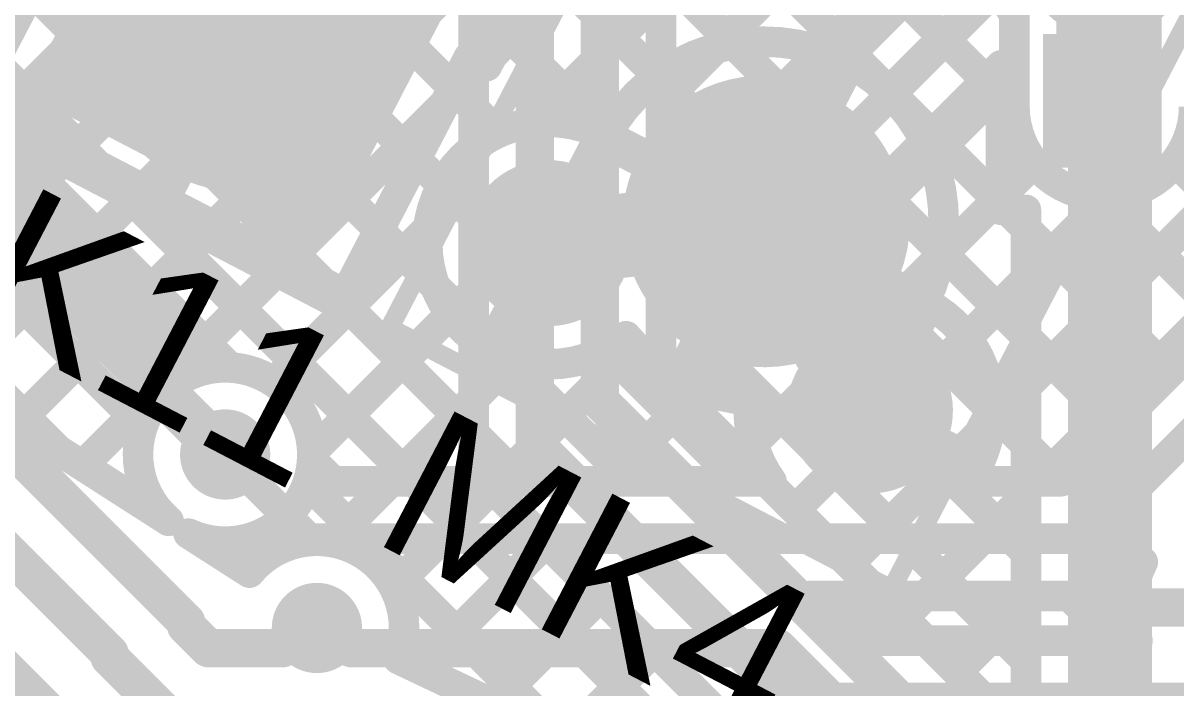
# Model space of a CAD drawing. Header units: millimetres. Extents: x -0.57 to 2.98, y -0.65 to 2.86.
# Drawn here: x 0.3171 to 0.6187, y -0.3551 to -0.1811 of the extents above; entities that cross this region are included whole.
import ezdxf

# ---------------------------------------------------------------- set-up
doc = ezdxf.new("R2010")
doc.units = ezdxf.units.MM
doc.header["$MEASUREMENT"] = 0
for name, color, linetype in [('BottomLayer', 5, 'Continuous'), ('BottomSolder', 6, 'Continuous'), ('Mechanical2', 216, 'Continuous'), ('PadHoleLayer', 156, 'Continuous'), ('TopLayer', 1, 'Continuous'), ('TopOverlay', 2, 'Continuous'), ('TopPaste', 8, 'Continuous'), ('TopSolder', 216, 'Continuous'), ('ViaHoleLayer', 16, 'Continuous')]:
    doc.layers.add(name, color=color, linetype=linetype)
doc.styles.add('Arial', font='', dxfattribs={"height": 0.2})
doc.styles.get('Arial').set_extended_font_data('Arial')

# ---------------------------------------------------------------- blocks, each defined once
blk = doc.blocks.new('SPH8878LR5H_1_74')
at = {"layer": 'BottomSolder'}
h = blk.add_hatch(color=6, dxfattribs=at)
edge = h.paths.add_edge_path()
edge.add_arc((0, -0.04043), 0.004, 0, 360)
at = {"layer": 'PadHoleLayer'}
h = blk.add_hatch(color=156, dxfattribs=at)
edge = h.paths.add_edge_path()
edge.add_arc((0, -0.04043), 0.02018, 0, 360)
at = {"layer": 'TopLayer'}
for points in [[(-0.04567, 0.04992), (-0.0187, 0.04992), (-0.0187, 0.03095), (-0.04567, 0.03095)], [(0.0187, 0.04992), (0.04567, 0.04992), (0.04567, 0.03095), (0.0187, 0.03095)], [(-0.04567, 0.01913), (-0.0187, 0.01913), (-0.0187, -0.00146), (-0.04567, -0.00146)], [(0.0187, 0.01913), (0.04567, 0.01913), (0.04567, -0.00146), (0.0187, -0.00146)]]:
    blk.add_hatch(color=1, dxfattribs=at).paths.add_polyline_path(points)
h = blk.add_hatch(color=1, dxfattribs=at)
edge = h.paths.add_edge_path()
edge.add_arc((0, 0.02464), 0.00787, 0, 360)
h = blk.add_hatch(color=1, dxfattribs=at)
edge = h.paths.add_edge_path()
edge.add_arc((0, -0.04043), 0.03199, 0, 360)
at = {"layer": 'TopPaste'}
for points in [[(-0.04567, 0.04992), (-0.0187, 0.04992), (-0.0187, 0.03095), (-0.04567, 0.03095)], [(0.0187, 0.04992), (0.04567, 0.04992), (0.04567, 0.03095), (0.0187, 0.03095)], [(-0.04567, 0.01913), (-0.0187, 0.01913), (-0.0187, -0.00146), (-0.04567, -0.00146)], [(0.0187, 0.01913), (0.04567, 0.01913), (0.04567, -0.00146), (0.0187, -0.00146)]]:
    blk.add_hatch(color=8, dxfattribs=at).paths.add_polyline_path(points)
h = blk.add_hatch(color=8, dxfattribs=at)
edge = h.paths.add_edge_path()
edge.add_arc((0, 0.02464), 0.00787, 0, 360)
at = {"layer": 'TopSolder'}
for points in [[(-0.04967, 0.05392), (-0.0147, 0.05392), (-0.0147, 0.02695), (-0.04967, 0.02695)], [(0.0147, 0.05392), (0.04967, 0.05392), (0.04967, 0.02695), (0.0147, 0.02695)], [(-0.04967, 0.02313), (-0.0147, 0.02313), (-0.0147, -0.00546), (-0.04967, -0.00546)], [(0.0147, 0.02313), (0.04967, 0.02313), (0.04967, -0.00546), (0.0147, -0.00546)]]:
    blk.add_hatch(color=216, dxfattribs=at).paths.add_polyline_path(points)
h = blk.add_hatch(color=216, dxfattribs=at)
edge = h.paths.add_edge_path()
edge.add_arc((0, 0.02464), 0.01187, 0, 360)
h = blk.add_hatch(color=216, dxfattribs=at)
edge = h.paths.add_edge_path()
edge.add_arc((0, -0.04043), 0.03599, 0, 360)
at = {"layer": 'TopOverlay', "const_width": 0.005}
for points in [[(-0.054, 0.058), (0.054, 0.058)], [(-0.054, -0.084), (-0.054, 0.058)], [(0.054, -0.084), (0.054, 0.058)], [(-0.065, 0.036), (-0.065, 0.046)], [(-0.065, 0.046), (-0.06, 0.041)], [(-0.065, 0.036), (-0.06, 0.041)], [(-0.054, -0.084), (0.054, -0.084)]]:
    blk.add_lwpolyline(points, dxfattribs=at)
at = {"layer": 'TopOverlay', "const_width": 0.0025}
for points in [[(-0.05525, 0.058, 1), (-0.05275, 0.058, 1)], [(-0.05525, 0.058, 1), (-0.05275, 0.058, 1)], [(0.05275, 0.058, 1), (0.05525, 0.058, 1)], [(0.05275, 0.058, 1), (0.05525, 0.058, 1)], [(-0.06625, 0.046, 1), (-0.06375, 0.046, 1)], [(-0.06625, 0.046, 1), (-0.06375, 0.046, 1)], [(-0.06125, 0.041, 1), (-0.05875, 0.041, 1)], [(-0.06125, 0.041, 1), (-0.05875, 0.041, 1)], [(-0.06625, 0.036, 1), (-0.06375, 0.036, 1)], [(-0.06625, 0.036, 1), (-0.06375, 0.036, 1)], [(-0.05525, -0.084, 1), (-0.05275, -0.084, 1)], [(-0.05525, -0.084, 1), (-0.05275, -0.084, 1)], [(0.05275, -0.084, 1), (0.05525, -0.084, 1)], [(0.05275, -0.084, 1), (0.05525, -0.084, 1)]]:
    blk.add_lwpolyline(points, format="xyb", close=True, dxfattribs=at)
blk = doc.blocks.new('SPM0687LR5H_1_231')
at = {"layer": 'BottomSolder'}
h = blk.add_hatch(color=6, dxfattribs=at)
edge = h.paths.add_edge_path()
edge.add_arc((0, -0.03594), 0.004, 0, 360)
at = {"layer": 'PadHoleLayer'}
h = blk.add_hatch(color=156, dxfattribs=at)
edge = h.paths.add_edge_path()
edge.add_arc((0, -0.03594), 0.02018, 0, 360)
at = {"layer": 'TopLayer'}
h = blk.add_hatch(color=1, dxfattribs=at)
edge = h.paths.add_edge_path()
edge.add_arc((-0.0474, 0.06705), 0.01772, 0, 360)
h = blk.add_hatch(color=1, dxfattribs=at)
edge = h.paths.add_edge_path()
edge.add_arc((0, 0.06705), 0.01772, 0, 360)
h = blk.add_hatch(color=1, dxfattribs=at)
edge = h.paths.add_edge_path()
edge.add_arc((0.0474, 0.06705), 0.01772, 0, 360)
h = blk.add_hatch(color=1, dxfattribs=at)
edge = h.paths.add_edge_path()
edge.add_arc((0, -0.03594), 0.03299, 0, 360)
h = blk.add_hatch(color=1, dxfattribs=at)
edge = h.paths.add_edge_path()
edge.add_arc((-0.0474, -0.06705), 0.01772, 0, 360)
h = blk.add_hatch(color=1, dxfattribs=at)
edge = h.paths.add_edge_path()
edge.add_arc((0.0474, -0.06705), 0.01772, 0, 360)
at = {"layer": 'TopPaste'}
h = blk.add_hatch(color=8, dxfattribs=at)
edge = h.paths.add_edge_path()
edge.add_arc((-0.0474, 0.06705), 0.01772, 0, 360)
h = blk.add_hatch(color=8, dxfattribs=at)
edge = h.paths.add_edge_path()
edge.add_arc((0, 0.06705), 0.01772, 0, 360)
h = blk.add_hatch(color=8, dxfattribs=at)
edge = h.paths.add_edge_path()
edge.add_arc((0.0474, 0.06705), 0.01772, 0, 360)
h = blk.add_hatch(color=8, dxfattribs=at)
edge = h.paths.add_edge_path()
edge.add_arc((-0.0474, -0.06705), 0.01772, 0, 360)
h = blk.add_hatch(color=8, dxfattribs=at)
edge = h.paths.add_edge_path()
edge.add_arc((0.0474, -0.06705), 0.01772, 0, 360)
at = {"layer": 'TopSolder'}
h = blk.add_hatch(color=216, dxfattribs=at)
edge = h.paths.add_edge_path()
edge.add_arc((-0.0474, 0.06705), 0.02172, 0, 360)
h = blk.add_hatch(color=216, dxfattribs=at)
edge = h.paths.add_edge_path()
edge.add_arc((0, 0.06705), 0.02172, 0, 360)
h = blk.add_hatch(color=216, dxfattribs=at)
edge = h.paths.add_edge_path()
edge.add_arc((0.0474, 0.06705), 0.02172, 0, 360)
h = blk.add_hatch(color=216, dxfattribs=at)
edge = h.paths.add_edge_path()
edge.add_arc((0, -0.03594), 0.03699, 0, 360)
h = blk.add_hatch(color=216, dxfattribs=at)
edge = h.paths.add_edge_path()
edge.add_arc((-0.0474, -0.06705), 0.02172, 0, 360)
h = blk.add_hatch(color=216, dxfattribs=at)
edge = h.paths.add_edge_path()
edge.add_arc((0.0474, -0.06705), 0.02172, 0, 360)
at = {"layer": 'TopOverlay', "const_width": 0.005}
for points in [[(-0.07402, -0.10591), (-0.07402, 0.09591)], [(-0.07402, 0.09591), (0.07402, 0.09591)], [(0.07402, -0.10591), (0.07402, 0.09591)], [(-0.085, 0.065), (-0.085, 0.075)], [(-0.085, 0.075), (-0.08, 0.07)], [(-0.085, 0.065), (-0.08, 0.07)], [(-0.07402, -0.10591), (0.07402, -0.10591)]]:
    blk.add_lwpolyline(points, dxfattribs=at)
at = {"layer": 'TopOverlay', "const_width": 0.0025}
for points in [[(-0.07527, 0.09591, 1), (-0.07277, 0.09591, 1)], [(-0.07527, 0.09591, 1), (-0.07277, 0.09591, 1)], [(0.07277, 0.09591, 1), (0.07527, 0.09591, 1)], [(0.07277, 0.09591, 1), (0.07527, 0.09591, 1)], [(-0.08625, 0.075, 1), (-0.08375, 0.075, 1)], [(-0.08625, 0.075, 1), (-0.08375, 0.075, 1)], [(-0.08125, 0.07, 1), (-0.07875, 0.07, 1)], [(-0.08125, 0.07, 1), (-0.07875, 0.07, 1)], [(-0.08625, 0.065, 1), (-0.08375, 0.065, 1)], [(-0.08625, 0.065, 1), (-0.08375, 0.065, 1)], [(-0.07527, -0.10591, 1), (-0.07277, -0.10591, 1)], [(-0.07527, -0.10591, 1), (-0.07277, -0.10591, 1)], [(0.07277, -0.10591, 1), (0.07527, -0.10591, 1)], [(0.07277, -0.10591, 1), (0.07527, -0.10591, 1)]]:
    blk.add_lwpolyline(points, format="xyb", close=True, dxfattribs=at)

msp = doc.modelspace()

# ---------------------------------------------------------------- hatches: boundary and pattern name
at = {"layer": 'BottomLayer'}
for points in [[(0.588, -0.217), (0.615, -0.217), (0.615, -0.049), (0.588, -0.049)], [(0.584, -0.219), (0.615, -0.219), (0.615, -0.184), (0.584, -0.184)]]:
    msp.add_hatch(color=5, dxfattribs=at).paths.add_polyline_path(points)
h = msp.add_hatch(color=5, dxfattribs=at)
edge = h.paths.add_edge_path()
edge.add_arc((0.6, -0.203), 0.01181, 0, 360)
h = msp.add_hatch(color=5, dxfattribs=at)
edge = h.paths.add_edge_path()
edge.add_arc((0.37, -0.294), 0.01181, 0, 360)
h = msp.add_hatch(color=5, dxfattribs=at)
edge = h.paths.add_edge_path()
edge.add_arc((0.394, -0.33938), 0.01181, 0, 360)
at = {"layer": 'BottomSolder'}
h = msp.add_hatch(color=6, dxfattribs=at)
edge = h.paths.add_edge_path()
edge.add_arc((0.6, -0.203), 0.00791, 0, 360)
h = msp.add_hatch(color=6, dxfattribs=at)
edge = h.paths.add_edge_path()
edge.add_arc((0.37, -0.294), 0.00791, 0, 360)
h = msp.add_hatch(color=6, dxfattribs=at)
edge = h.paths.add_edge_path()
edge.add_arc((0.394, -0.33938), 0.00791, 0, 360)
at = {"layer": 'TopLayer'}
msp.add_hatch(color=1, dxfattribs=at).paths.add_polyline_path([(0.31764, -0.19951), (0.39539, -0.23998), (0.42843, -0.17652), (0.35067, -0.13605)])
h = msp.add_hatch(color=1, dxfattribs=at)
edge = h.paths.add_edge_path()
edge.add_arc((0.6, -0.203), 0.01181, 0, 360)
h = msp.add_hatch(color=1, dxfattribs=at)
edge = h.paths.add_edge_path()
edge.add_arc((0.37, -0.294), 0.01181, 0, 360)
h = msp.add_hatch(color=1, dxfattribs=at)
edge = h.paths.add_edge_path()
edge.add_arc((0.394, -0.33938), 0.01181, 0, 360)
at = {"layer": 'TopSolder'}
h = msp.add_hatch(color=216, dxfattribs=at)
edge = h.paths.add_edge_path()
edge.add_arc((0.6, -0.203), 0.00791, 0, 360)
h = msp.add_hatch(color=216, dxfattribs=at)
edge = h.paths.add_edge_path()
edge.add_arc((0.37, -0.294), 0.00791, 0, 360)
h = msp.add_hatch(color=216, dxfattribs=at)
edge = h.paths.add_edge_path()
edge.add_arc((0.394, -0.33938), 0.00791, 0, 360)
at = {"layer": 'ViaHoleLayer'}
h = msp.add_hatch(color=16, dxfattribs=at)
edge = h.paths.add_edge_path()
edge.add_arc((0.6, -0.203), 0.00591, 0, 360)
h = msp.add_hatch(color=16, dxfattribs=at)
edge = h.paths.add_edge_path()
edge.add_arc((0.37, -0.294), 0.00591, 0, 360)
h = msp.add_hatch(color=16, dxfattribs=at)
edge = h.paths.add_edge_path()
edge.add_arc((0.394, -0.33938), 0.00591, 0, 360)

# ---------------------------------------------------------------- linework, layer by layer
at = {"layer": 'BottomLayer'}
for points, const_width in [([(0.21, -0.06336), (0.34052, -0.19388)], 0.008), ([(0.21, -0.09164), (0.51146, -0.39311)], 0.008), ([(0.21, -0.10996), (0.37127, -0.27122)], 0.008), ([(0.193, -0.117), (0.37, -0.294)], 0.012), ([(0.451, -0.29128), (0.451, -0.11925)], 0.01), ([(0.435, -0.29128), (0.435, -0.11925)], 0.008), ([(0.468, -0.28), (0.468, -0.13054)], 0.01), ([(0.484, -0.21205), (0.484, -0.13716)], 0.008), ([(0.484, -0.13937), (0.53371, -0.18908)], 0.008), ([(0.484, -0.20215), (0.5465, -0.13965)], 0.008), ([(0.17, -0.148), (0.35978, -0.33778)], 0.01), ([(0.15, -0.15628), (0.33978, -0.34606)], 0.01), ([(0.374, -0.187), (0.38793, -0.16023)], 0.01), ([(0.40749, -0.1938), (0.435, -0.1663)], 0.008), ([(0.133, -0.17054), (0.34846, -0.386)], 0.01), ([(0.484, -0.16765), (0.51546, -0.19911)], 0.008), ([(0.51533, -0.1991), (0.5465, -0.16793)], 0.008), ([(0.34723, -0.17307), (0.374, -0.187)], 0.01), ([(0.30824, -0.2082), (0.34236, -0.17409)], 0.008), ([(0.40569, -0.17419), (0.435, -0.20351)], 0.008), ([(0.511, -0.233), (0.5695, -0.1745)], 0.008), ([(0.52211, -0.20068), (0.5465, -0.17629)], 0.008), ([(0.36007, -0.21377), (0.374, -0.187)], 0.01), ([(0.374, -0.187), (0.40077, -0.20093)], 0.01), ([(0.54332, -0.22189), (0.573, -0.19221)], 0.008), ([(0.573, -0.23), (0.573, -0.19221)], 0.008), ([(0.36481, -0.26477), (0.435, -0.19458)], 0.008), ([(0.484, -0.19594), (0.49239, -0.20433)], 0.008), ([(0.56906, -0.19615), (0.573, -0.20009)], 0.008), ([(0.6, -0.203), (0.6015, -0.2045)], 0.022), ([(0.54455, -0.22646), (0.573, -0.198)], 0.008), ([(0.6015, -0.3725), (0.6015, -0.2045)], 0.022), ([(0.32238, -0.22234), (0.34311, -0.20162)], 0.008), ([(0.40487, -0.20166), (0.435, -0.23179)], 0.008), ([(0.511, -0.233), (0.52493, -0.20623)], 0.01), ([(0.55492, -0.21029), (0.573, -0.22837)], 0.008), ([(0.33653, -0.23648), (0.3566, -0.21641)], 0.008), ([(0.39136, -0.21644), (0.435, -0.26008)], 0.008), ([(0.35067, -0.25063), (0.3808, -0.22049)], 0.008), ([(0.36712, -0.22048), (0.435, -0.28836)], 0.008), ([(0.38277, -0.2751), (0.435, -0.22286)], 0.008), ([(0.50496, -0.29433), (0.573, -0.22629)], 0.008), ([(0.54488, -0.22854), (0.5795, -0.26315)], 0.008), ([(0.573, -0.23), (0.5795, -0.23)], 0.008), ([(0.57463, -0.23), (0.5795, -0.23487)], 0.008), ([(0.5795, -0.36887), (0.5795, -0.23)], 0.008), ([(0.49707, -0.25977), (0.511, -0.233)], 0.01), ([(0.511, -0.233), (0.53777, -0.24693)], 0.01), ([(0.5191, -0.30847), (0.5795, -0.24807)], 0.008), ([(0.3928, -0.29335), (0.435, -0.25115)], 0.008), ([(0.484, -0.27337), (0.484, -0.25395)], 0.008), ([(0.53967, -0.25161), (0.5795, -0.29144)], 0.008), ([(0.49433, -0.26283), (0.5795, -0.34801)], 0.008), ([(0.52427, -0.26449), (0.5795, -0.31972)], 0.008), ([(0.49081, -0.28019), (0.50446, -0.26654)], 0.008), ([(0.484, -0.27337), (0.5795, -0.36887)], 0.008), ([(0.53324, -0.32261), (0.5795, -0.27635)], 0.008), ([(0.39758, -0.31685), (0.435, -0.27943)], 0.008), ([(0.468, -0.28), (0.65505, -0.46705)], 0.01), ([(0.451, -0.29128), (0.64903, -0.48931)], 0.01), ([(0.39155, -0.30148), (0.45767, -0.36759)], 0.008), ([(0.4397, -0.30261), (0.54438, -0.40729)], 0.008), ([(0.41411, -0.32861), (0.4399, -0.30281)], 0.008), ([(0.54738, -0.33676), (0.5795, -0.30464)], 0.008), ([(0.36042, -0.3147), (0.37636, -0.32491)], 0.008), ([(0.37737, -0.31559), (0.38186, -0.32007)], 0.008), ([(0.42086, -0.35014), (0.45404, -0.31696)], 0.008), ([(0.44005, -0.35924), (0.46819, -0.3311)], 0.008), ([(0.56153, -0.3509), (0.5795, -0.33292)], 0.008), ([(0.35978, -0.33883), (0.35978, -0.33778)], 0.01), ([(0.35978, -0.33883), (0.36564, -0.34469)], 0.01), ([(0.385, -0.34469), (0.39031, -0.33938)], 0.01), ([(0.39031, -0.33938), (0.394, -0.33938)], 0.01), ([(0.36564, -0.34469), (0.385, -0.34469)], 0.01), ([(0.33978, -0.34712), (0.33978, -0.34606)], 0.01), ([(0.33978, -0.34712), (0.35735, -0.36469)], 0.01), ([(0.41531, -0.34751), (0.526, -0.4)], 0.008), ([(0.45923, -0.36834), (0.48233, -0.34524)], 0.008)]:
    msp.add_lwpolyline(points, dxfattribs=dict(at, const_width=const_width))
at = {"layer": 'BottomLayer', "const_width": 0.008}
for points in [[(0.35822, -0.21732, -1), (0.38978, -0.15668)], [(0.35822, -0.21732, -1), (0.38978, -0.15668)], [(0.38978, -0.15668, -0.279675), (0.40818, -0.187)], [(0.38978, -0.15668, -0.279675), (0.40818, -0.187)], [(0.40818, -0.187, -0.562896), (0.35822, -0.21732)], [(0.40818, -0.187, -0.562896), (0.35822, -0.21732)], [(0.484, -0.21205, -0.320838), (0.52211, -0.20068)], [(0.484, -0.21205, -0.320838), (0.52211, -0.20068)], [(0.54332, -0.22189, -0.082949), (0.54518, -0.233)], [(0.54332, -0.22189, -0.082949), (0.54518, -0.233)], [(0.54518, -0.233, -0.562896), (0.49522, -0.26332)], [(0.54518, -0.233, -0.562896), (0.49522, -0.26332)], [(0.49522, -0.26332, -0.108131), (0.484, -0.25395)], [(0.49522, -0.26332, -0.108131), (0.484, -0.25395)], [(0.37127, -0.27122, -0.398045), (0.39281, -0.294)], [(0.43969, -0.3026, -0.198912), (0.435, -0.29128)], [(0.4397, -0.30261, -0.199231), (0.435, -0.29128)], [(0.39281, -0.294, -0.547665), (0.36042, -0.3147)], [(0.37636, -0.32491, -0.704443), (0.41681, -0.33938)], [(0.41681, -0.33938, -0.091377), (0.41531, -0.34751)]]:
    msp.add_lwpolyline(points, format="xyb", dxfattribs=at)
at = {"layer": 'BottomLayer'}
for points, const_width in [([(0.3715, -0.187, 1), (0.3765, -0.187, 1)], 0.005), ([(0.3715, -0.187, 1), (0.3765, -0.187, 1)], 0.005), ([(0.3715, -0.187, 1), (0.3765, -0.187, 1)], 0.005), ([(0.3715, -0.187, 1), (0.3765, -0.187, 1)], 0.005), ([(0.40618, -0.187, 1), (0.41018, -0.187, 1)], 0.004), ([(0.40618, -0.187, 1), (0.41018, -0.187, 1)], 0.004), ([(0.40618, -0.187, 1), (0.41018, -0.187, 1)], 0.004), ([(0.40618, -0.187, 1), (0.41018, -0.187, 1)], 0.004), ([(0.53171, -0.18908, 1), (0.53571, -0.18908, 1)], 0.004), ([(0.33852, -0.19388, 1), (0.34252, -0.19388, 1)], 0.004), ([(0.40549, -0.1938, 1), (0.40949, -0.1938, 1)], 0.004), ([(0.571, -0.19221, 1), (0.575, -0.19221, 1)], 0.004), ([(0.571, -0.19221, 1), (0.575, -0.19221, 1)], 0.004), ([(0.433, -0.19458, 1), (0.437, -0.19458, 1)], 0.004), ([(0.482, -0.19594, 1), (0.486, -0.19594, 1)], 0.004), ([(0.56706, -0.19615, 1), (0.57106, -0.19615, 1)], 0.004), ([(0.5945, -0.203, 1), (0.6055, -0.203, 1)], 0.011), ([(0.39827, -0.20093, 1), (0.40327, -0.20093, 1)], 0.005), ([(0.51333, -0.1991, 1), (0.51733, -0.1991, 1)], 0.004), ([(0.51346, -0.19911, 1), (0.51746, -0.19911, 1)], 0.004), ([(0.571, -0.198, 1), (0.575, -0.198, 1)], 0.004), ([(0.596, -0.2045, 1), (0.607, -0.2045, 1)], 0.011), ([(0.596, -0.2045, 1), (0.607, -0.2045, 1)], 0.011), ([(0.34111, -0.20162, 1), (0.34511, -0.20162, 1)], 0.004), ([(0.40287, -0.20166, 1), (0.40687, -0.20166, 1)], 0.004), ([(0.482, -0.20215, 1), (0.486, -0.20215, 1)], 0.004), ([(0.52011, -0.20068, 1), (0.52411, -0.20068, 1)], 0.004), ([(0.52011, -0.20068, 1), (0.52411, -0.20068, 1)], 0.004), ([(0.52011, -0.20068, 1), (0.52411, -0.20068, 1)], 0.004), ([(0.571, -0.20009, 1), (0.575, -0.20009, 1)], 0.004), ([(0.433, -0.20351, 1), (0.437, -0.20351, 1)], 0.004), ([(0.49039, -0.20433, 1), (0.49439, -0.20433, 1)], 0.004), ([(0.52243, -0.20623, 1), (0.52743, -0.20623, 1)], 0.005), ([(0.482, -0.21205, 1), (0.486, -0.21205, 1)], 0.004), ([(0.482, -0.21205, 1), (0.486, -0.21205, 1)], 0.004), ([(0.482, -0.21205, 1), (0.486, -0.21205, 1)], 0.004), ([(0.55292, -0.21029, 1), (0.55692, -0.21029, 1)], 0.004), ([(0.35757, -0.21377, 1), (0.36257, -0.21377, 1)], 0.005), ([(0.3546, -0.21641, 1), (0.3586, -0.21641, 1)], 0.004), ([(0.35622, -0.21732, 1), (0.36022, -0.21732, 1)], 0.004), ([(0.35622, -0.21732, 1), (0.36022, -0.21732, 1)], 0.004), ([(0.35622, -0.21732, 1), (0.36022, -0.21732, 1)], 0.004), ([(0.35622, -0.21732, 1), (0.36022, -0.21732, 1)], 0.004), ([(0.38936, -0.21644, 1), (0.39336, -0.21644, 1)], 0.004), ([(0.36512, -0.22048, 1), (0.36912, -0.22048, 1)], 0.004), ([(0.3788, -0.22049, 1), (0.3828, -0.22049, 1)], 0.004), ([(0.32038, -0.22234, 1), (0.32438, -0.22234, 1)], 0.004), ([(0.433, -0.22286, 1), (0.437, -0.22286, 1)], 0.004), ([(0.54132, -0.22189, 1), (0.54532, -0.22189, 1)], 0.004), ([(0.54132, -0.22189, 1), (0.54532, -0.22189, 1)], 0.004), ([(0.54132, -0.22189, 1), (0.54532, -0.22189, 1)], 0.004), ([(0.54255, -0.22646, 1), (0.54655, -0.22646, 1)], 0.004), ([(0.571, -0.22629, 1), (0.575, -0.22629, 1)], 0.004), ([(0.54288, -0.22854, 1), (0.54688, -0.22854, 1)], 0.004), ([(0.571, -0.22837, 1), (0.575, -0.22837, 1)], 0.004), ([(0.571, -0.23, 1), (0.575, -0.23, 1)], 0.004), ([(0.571, -0.23, 1), (0.575, -0.23, 1)], 0.004), ([(0.57263, -0.23, 1), (0.57663, -0.23, 1)], 0.004), ([(0.5775, -0.23, 1), (0.5815, -0.23, 1)], 0.004), ([(0.5775, -0.23, 1), (0.5815, -0.23, 1)], 0.004), ([(0.433, -0.23179, 1), (0.437, -0.23179, 1)], 0.004), ([(0.5085, -0.233, 1), (0.5135, -0.233, 1)], 0.005), ([(0.5085, -0.233, 1), (0.5135, -0.233, 1)], 0.005), ([(0.5085, -0.233, 1), (0.5135, -0.233, 1)], 0.005), ([(0.509, -0.233, 1), (0.513, -0.233, 1)], 0.004), ([(0.54318, -0.233, 1), (0.54718, -0.233, 1)], 0.004), ([(0.54318, -0.233, 1), (0.54718, -0.233, 1)], 0.004), ([(0.54318, -0.233, 1), (0.54718, -0.233, 1)], 0.004), ([(0.54318, -0.233, 1), (0.54718, -0.233, 1)], 0.004), ([(0.5775, -0.23487, 1), (0.5815, -0.23487, 1)], 0.004), ([(0.33453, -0.23648, 1), (0.33853, -0.23648, 1)], 0.004), ([(0.53527, -0.24693, 1), (0.54027, -0.24693, 1)], 0.005), ([(0.5775, -0.24807, 1), (0.5815, -0.24807, 1)], 0.004), ([(0.34867, -0.25063, 1), (0.35267, -0.25063, 1)], 0.004), ([(0.433, -0.25115, 1), (0.437, -0.25115, 1)], 0.004), ([(0.482, -0.25395, 1), (0.486, -0.25395, 1)], 0.004), ([(0.482, -0.25395, 1), (0.486, -0.25395, 1)], 0.004), ([(0.482, -0.25395, 1), (0.486, -0.25395, 1)], 0.004), ([(0.53767, -0.25161, 1), (0.54167, -0.25161, 1)], 0.004), ([(0.433, -0.26008, 1), (0.437, -0.26008, 1)], 0.004), ([(0.49457, -0.25977, 1), (0.49957, -0.25977, 1)], 0.005), ([(0.49233, -0.26283, 1), (0.49633, -0.26283, 1)], 0.004), ([(0.49322, -0.26332, 1), (0.49722, -0.26332, 1)], 0.004), ([(0.49322, -0.26332, 1), (0.49722, -0.26332, 1)], 0.004), ([(0.49322, -0.26332, 1), (0.49722, -0.26332, 1)], 0.004), ([(0.49322, -0.26332, 1), (0.49722, -0.26332, 1)], 0.004), ([(0.5775, -0.26315, 1), (0.5815, -0.26315, 1)], 0.004), ([(0.36281, -0.26477, 1), (0.36681, -0.26477, 1)], 0.004), ([(0.52227, -0.26449, 1), (0.52627, -0.26449, 1)], 0.004), ([(0.50246, -0.26654, 1), (0.50646, -0.26654, 1)], 0.004), ([(0.36927, -0.27122, 1), (0.37327, -0.27122, 1)], 0.004), ([(0.36927, -0.27122, 1), (0.37327, -0.27122, 1)], 0.004), ([(0.38077, -0.2751, 1), (0.38477, -0.2751, 1)], 0.004), ([(0.482, -0.27337, 1), (0.486, -0.27337, 1)], 0.004), ([(0.482, -0.27337, 1), (0.486, -0.27337, 1)], 0.004), ([(0.5775, -0.27635, 1), (0.5815, -0.27635, 1)], 0.004), ([(0.433, -0.27943, 1), (0.437, -0.27943, 1)], 0.004), ([(0.4655, -0.28, 1), (0.4705, -0.28, 1)], 0.005), ([(0.4655, -0.28, 1), (0.4705, -0.28, 1)], 0.005), ([(0.48881, -0.28019, 1), (0.49281, -0.28019, 1)], 0.004), ([(0.433, -0.28836, 1), (0.437, -0.28836, 1)], 0.004), ([(0.4485, -0.29128, 1), (0.4535, -0.29128, 1)], 0.005), ([(0.4485, -0.29128, 1), (0.4535, -0.29128, 1)], 0.005), ([(0.367, -0.294, 1), (0.373, -0.294, 1)], 0.006), ([(0.3908, -0.29335, 1), (0.3948, -0.29335, 1)], 0.004), ([(0.433, -0.29128, 1), (0.437, -0.29128, 1)], 0.004), ([(0.433, -0.29128, 1), (0.437, -0.29128, 1)], 0.004), ([(0.433, -0.29128, 1), (0.437, -0.29128, 1)], 0.004), ([(0.5775, -0.29144, 1), (0.5815, -0.29144, 1)], 0.004), ([(0.39081, -0.294, 1), (0.39481, -0.294, 1)], 0.004), ([(0.39081, -0.294, 1), (0.39481, -0.294, 1)], 0.004), ([(0.50296, -0.29433, 1), (0.50696, -0.29433, 1)], 0.004), ([(0.38955, -0.30148, 1), (0.39355, -0.30148, 1)], 0.004), ([(0.43769, -0.3026, 1), (0.44169, -0.3026, 1)], 0.004), ([(0.4377, -0.30261, 1), (0.4417, -0.30261, 1)], 0.004), ([(0.4377, -0.30261, 1), (0.4417, -0.30261, 1)], 0.004), ([(0.4379, -0.30281, 1), (0.4419, -0.30281, 1)], 0.004), ([(0.5775, -0.30464, 1), (0.5815, -0.30464, 1)], 0.004), ([(0.5171, -0.30847, 1), (0.5211, -0.30847, 1)], 0.004), ([(0.35842, -0.3147, 1), (0.36242, -0.3147, 1)], 0.004), ([(0.35842, -0.3147, 1), (0.36242, -0.3147, 1)], 0.004), ([(0.37537, -0.31559, 1), (0.37937, -0.31559, 1)], 0.004), ([(0.39558, -0.31685, 1), (0.39958, -0.31685, 1)], 0.004), ([(0.45204, -0.31696, 1), (0.45604, -0.31696, 1)], 0.004), ([(0.37986, -0.32007, 1), (0.38386, -0.32007, 1)], 0.004), ([(0.5775, -0.31972, 1), (0.5815, -0.31972, 1)], 0.004), ([(0.53124, -0.32261, 1), (0.53524, -0.32261, 1)], 0.004), ([(0.37436, -0.32491, 1), (0.37836, -0.32491, 1)], 0.004), ([(0.37436, -0.32491, 1), (0.37836, -0.32491, 1)], 0.004), ([(0.41211, -0.32861, 1), (0.41611, -0.32861, 1)], 0.004), ([(0.46619, -0.3311, 1), (0.47019, -0.3311, 1)], 0.004), ([(0.5775, -0.33292, 1), (0.5815, -0.33292, 1)], 0.004), ([(0.35728, -0.33778, 1), (0.36228, -0.33778, 1)], 0.005), ([(0.35728, -0.33778, 1), (0.36228, -0.33778, 1)], 0.005), ([(0.35728, -0.33883, 1), (0.36228, -0.33883, 1)], 0.005), ([(0.35728, -0.33883, 1), (0.36228, -0.33883, 1)], 0.005), ([(0.38781, -0.33938, 1), (0.39281, -0.33938, 1)], 0.005), ([(0.38781, -0.33938, 1), (0.39281, -0.33938, 1)], 0.005), ([(0.3915, -0.33938, 1), (0.3965, -0.33938, 1)], 0.005), ([(0.54538, -0.33676, 1), (0.54938, -0.33676, 1)], 0.004), ([(0.41481, -0.33938, 1), (0.41881, -0.33938, 1)], 0.004), ([(0.41481, -0.33938, 1), (0.41881, -0.33938, 1)], 0.004), ([(0.36314, -0.34469, 1), (0.36814, -0.34469, 1)], 0.005), ([(0.36314, -0.34469, 1), (0.36814, -0.34469, 1)], 0.005), ([(0.3825, -0.34469, 1), (0.3875, -0.34469, 1)], 0.005), ([(0.3825, -0.34469, 1), (0.3875, -0.34469, 1)], 0.005), ([(0.33728, -0.34606, 1), (0.34228, -0.34606, 1)], 0.005), ([(0.33728, -0.34606, 1), (0.34228, -0.34606, 1)], 0.005), ([(0.33728, -0.34712, 1), (0.34228, -0.34712, 1)], 0.005), ([(0.33728, -0.34712, 1), (0.34228, -0.34712, 1)], 0.005), ([(0.41331, -0.34751, 1), (0.41731, -0.34751, 1)], 0.004), ([(0.41331, -0.34751, 1), (0.41731, -0.34751, 1)], 0.004), ([(0.48033, -0.34524, 1), (0.48433, -0.34524, 1)], 0.004), ([(0.41886, -0.35014, 1), (0.42286, -0.35014, 1)], 0.004), ([(0.5775, -0.34801, 1), (0.5815, -0.34801, 1)], 0.004), ([(0.55953, -0.3509, 1), (0.56353, -0.3509, 1)], 0.004)]:
    msp.add_lwpolyline(points, format="xyb", close=True, dxfattribs=dict(at, const_width=const_width))
at = {"layer": 'Mechanical2', "const_width": 0.01}
msp.add_lwpolyline([(1.75783, 2.80917, -6.230382), (0.64896, 2.81029)], format="xyb", dxfattribs=at)
at = {"layer": 'TopLayer'}
for points, const_width in [([(0.10414, -0.04235), (0.34841, -0.28663)], 0.008), ([(0.09446, -0.06096), (0.32642, -0.29292)], 0.008), ([(0.595, -0.316), (0.83, -0.081)], 0.008), ([(0.47115, -0.12652), (0.61721, -0.27258)], 0.008), ([(0.43985, -0.18973), (0.49314, -0.13644)], 0.008), ([(0.3028, -0.20418), (0.33655, -0.13935)], 0.008), ([(0.4603, -0.14395), (0.50303, -0.18669)], 0.008), ([(0.374, -0.187), (0.39339, -0.14976)], 0.01), ([(0.45063, -0.20723), (0.51011, -0.14775)], 0.008), ([(0.52103, -0.14812), (0.57651, -0.20359)], 0.008), ([(0.4121, -0.18272), (0.4253, -0.15816)], 0.022), ([(0.43846, -0.1924), (0.4609, -0.1493)], 0.008), ([(0.49843, -0.18772), (0.53248, -0.15367)], 0.008), ([(0.6, -0.203), (0.6, -0.16413)], 0.025), ([(0.45284, -0.16478), (0.48319, -0.19512)], 0.008), ([(0.52598, -0.18846), (0.54665, -0.16778)], 0.008), ([(0.54358, -0.19914), (0.57264, -0.17008)], 0.008), ([(0.5765, -0.203), (0.5765, -0.17914)], 0.008), ([(0.44316, -0.18338), (0.46993, -0.21016)], 0.008), ([(0.35461, -0.22424), (0.374, -0.187)], 0.01), ([(0.40007, -0.25482), (0.43382, -0.18998)], 0.008), ([(0.43382, -0.18998), (0.43846, -0.1924)], 0.008), ([(0.42755, -0.20203), (0.43762, -0.19196)], 0.008), ([(0.511, -0.233), (0.53085, -0.19487)], 0.01), ([(0.55486, -0.21614), (0.5765, -0.1945)], 0.008), ([(0.58314, -0.301), (0.68776, -0.19637)], 0.008), ([(0.2881, -0.19803), (0.36252, -0.27245)], 0.008), ([(0.42959, -0.1981), (0.44137, -0.20987)], 0.008), ([(0.57025, -0.28561), (0.65875, -0.19711)], 0.008), ([(0.58879, -0.301), (0.69183, -0.19795)], 0.008), ([(0.3028, -0.20418), (0.40007, -0.25482)], 0.008), ([(0.45459, -0.2387), (0.46739, -0.21412)], 0.01), ([(0.47287, -0.21315), (0.511, -0.233)], 0.01), ([(0.28094, -0.26378), (0.32762, -0.2171)], 0.008), ([(0.41991, -0.2167), (0.42674, -0.22353)], 0.008), ([(0.55708, -0.2422), (0.58163, -0.21766)], 0.008), ([(0.61858, -0.21738), (0.64549, -0.24429)], 0.008), ([(0.29818, -0.27483), (0.34622, -0.22679)], 0.008), ([(0.34397, -0.22561), (0.41936, -0.301)], 0.008), ([(0.43001, -0.2259), (0.45459, -0.2387)], 0.01), ([(0.45459, -0.2387), (0.511, -0.233)], 0.022), ([(0.511, -0.233), (0.53868, -0.28248)], 0.022), ([(0.56409, -0.26348), (0.6011, -0.22647)], 0.008), ([(0.59941, -0.22649), (0.63135, -0.25844)], 0.008), ([(0.49115, -0.27113), (0.511, -0.233)], 0.01), ([(0.511, -0.233), (0.54913, -0.25285)], 0.01), ([(0.38277, -0.2751), (0.42312, -0.23474)], 0.008), ([(0.41023, -0.2353), (0.42498, -0.25005)], 0.008), ([(0.31542, -0.28587), (0.36483, -0.23647)], 0.008), ([(0.44179, -0.26329), (0.45459, -0.2387)], 0.01), ([(0.55731, -0.24097), (0.60307, -0.28672)], 0.008), ([(0.33266, -0.29692), (0.38343, -0.24615)], 0.008), ([(0.40055, -0.25391), (0.44764, -0.301)], 0.008), ([(0.26936, -0.25636), (0.3552, -0.31136)], 0.008), ([(0.3928, -0.29335), (0.42888, -0.25727)], 0.008), ([(0.53868, -0.28248), (0.55148, -0.25789)], 0.01), ([(0.44172, -0.301), (0.47714, -0.26558)], 0.008), ([(0.41343, -0.301), (0.44538, -0.26905)], 0.008), ([(0.44324, -0.26832), (0.47592, -0.301)], 0.008), ([(0.46976, -0.26655), (0.50421, -0.301)], 0.008), ([(0.47, -0.301), (0.49414, -0.27686)], 0.008), ([(0.53868, -0.28248), (0.56327, -0.29527)], 0.01), ([(0.5704, -0.28234), (0.58892, -0.30086)], 0.008), ([(0.49829, -0.301), (0.50817, -0.29112)], 0.008), ([(0.37, -0.294), (0.392, -0.316)], 0.008), ([(0.39276, -0.29555), (0.39821, -0.301)], 0.008), ([(0.39821, -0.301), (0.51294, -0.301)], 0.008), ([(0.56443, -0.301), (0.58879, -0.301)], 0.008), ([(0.36042, -0.3147), (0.37636, -0.32491)], 0.008), ([(0.37155, -0.31676), (0.37795, -0.32317)], 0.008), ([(0.392, -0.316), (0.595, -0.316)], 0.008), ([(0.60561, -0.3266), (0.61008, -0.32214)], 0.008), ([(0.52298, -0.331), (0.595, -0.331)], 0.008), ([(0.53421, -0.331), (0.5459, -0.34269)], 0.008), ([(0.54145, -0.34269), (0.55314, -0.331)], 0.008), ([(0.56249, -0.331), (0.57418, -0.34269)], 0.008), ([(0.56973, -0.34269), (0.58142, -0.331)], 0.008), ([(0.59078, -0.331), (0.60247, -0.34269)], 0.008), ([(0.52602, -0.33339), (0.53532, -0.34269)], 0.008), ([(0.59802, -0.34269), (0.60719, -0.33351)], 0.008), ([(0.61119, -0.334), (0.633, -0.334)], 0.01), ([(0.403, -0.34469), (0.51469, -0.34469)], 0.01), ([(0.51469, -0.34469), (0.52869, -0.35869)], 0.01), ([(0.53532, -0.34269), (0.6087, -0.34269)], 0.008), ([(0.52869, -0.35869), (0.70375, -0.35869)], 0.01)]:
    msp.add_lwpolyline(points, dxfattribs=dict(at, const_width=const_width))
at = {"layer": 'TopLayer', "const_width": 0.008}
for points in [[(0.5765, -0.17914, -0.114176), (0.57209, -0.16697)], [(0.4696, -0.21076, -0.410407), (0.5327, -0.19132)], [(0.5327, -0.19132, -0.279675), (0.55799, -0.233)], [(0.6235, -0.203, -1), (0.5765, -0.203)], [(0.43995, -0.26683, -1), (0.46924, -0.21057)], [(0.55799, -0.233, -0.117271), (0.55296, -0.25415)], [(0.55333, -0.25434, -0.279675), (0.5704, -0.28248)], [(0.47489, -0.26307, -0.302338), (0.43995, -0.26683)], [(0.4893, -0.27468, -0.099429), (0.47489, -0.26307)], [(0.3552, -0.31136, -1.562723), (0.39281, -0.294)], [(0.50708, -0.27983, -0.09943), (0.4893, -0.27468)], [(0.51294, -0.301, -0.178689), (0.50708, -0.27983)], [(0.5704, -0.28248, -0.157207), (0.56443, -0.301)], [(0.37155, -0.31676, -0.125959), (0.36042, -0.3147)], [(0.6087, -0.34269, -0.208168), (0.61008, -0.32214)], [(0.6056, -0.32661, -0.198764), (0.595, -0.331)], [(0.60561, -0.32661, -0.198912), (0.595, -0.331)]]:
    msp.add_lwpolyline(points, format="xyb", dxfattribs=at)
at = {"layer": 'TopLayer'}
for points, const_width in [([(0.4066, -0.18272, 1), (0.4176, -0.18272, 1)], 0.011), ([(0.5745, -0.17914, 1), (0.5785, -0.17914, 1)], 0.004), ([(0.5745, -0.17914, 1), (0.5785, -0.17914, 1)], 0.004), ([(0.44116, -0.18338, 1), (0.44516, -0.18338, 1)], 0.004), ([(0.3715, -0.187, 1), (0.3765, -0.187, 1)], 0.005), ([(0.3715, -0.187, 1), (0.3765, -0.187, 1)], 0.005), ([(0.49643, -0.18772, 1), (0.50043, -0.18772, 1)], 0.004), ([(0.50103, -0.18669, 1), (0.50503, -0.18669, 1)], 0.004), ([(0.43182, -0.18998, 1), (0.43582, -0.18998, 1)], 0.004), ([(0.43182, -0.18998, 1), (0.43582, -0.18998, 1)], 0.004), ([(0.43785, -0.18973, 1), (0.44185, -0.18973, 1)], 0.004), ([(0.52398, -0.18846, 1), (0.52798, -0.18846, 1)], 0.004), ([(0.43562, -0.19196, 1), (0.43962, -0.19196, 1)], 0.004), ([(0.43646, -0.1924, 1), (0.44046, -0.1924, 1)], 0.004), ([(0.43646, -0.1924, 1), (0.44046, -0.1924, 1)], 0.004), ([(0.52835, -0.19487, 1), (0.53335, -0.19487, 1)], 0.005), ([(0.5307, -0.19132, 1), (0.5347, -0.19132, 1)], 0.004), ([(0.5307, -0.19132, 1), (0.5347, -0.19132, 1)], 0.004), ([(0.48119, -0.19512, 1), (0.48519, -0.19512, 1)], 0.004), ([(0.5745, -0.1945, 1), (0.5785, -0.1945, 1)], 0.004), ([(0.59375, -0.203, 1), (0.60625, -0.203, 1)], 0.0125), ([(0.42759, -0.1981, 1), (0.43159, -0.1981, 1)], 0.004), ([(0.54158, -0.19914, 1), (0.54558, -0.19914, 1)], 0.004), ([(0.42555, -0.20203, 1), (0.42955, -0.20203, 1)], 0.004), ([(0.5745, -0.203, 1), (0.5785, -0.203, 1)], 0.004), ([(0.5745, -0.203, 1), (0.5785, -0.203, 1)], 0.004), ([(0.57451, -0.20359, 1), (0.57851, -0.20359, 1)], 0.004), ([(0.44863, -0.20723, 1), (0.45263, -0.20723, 1)], 0.004), ([(0.43937, -0.20987, 1), (0.44337, -0.20987, 1)], 0.004), ([(0.46724, -0.21057, 1), (0.47124, -0.21057, 1)], 0.004), ([(0.4676, -0.21076, 1), (0.4716, -0.21076, 1)], 0.004), ([(0.46793, -0.21016, 1), (0.47193, -0.21016, 1)], 0.004), ([(0.46489, -0.21412, 1), (0.46989, -0.21412, 1)], 0.005), ([(0.47037, -0.21315, 1), (0.47537, -0.21315, 1)], 0.005), ([(0.32562, -0.2171, 1), (0.32962, -0.2171, 1)], 0.004), ([(0.41791, -0.2167, 1), (0.42191, -0.2167, 1)], 0.004), ([(0.55286, -0.21614, 1), (0.55686, -0.21614, 1)], 0.004), ([(0.57963, -0.21766, 1), (0.58363, -0.21766, 1)], 0.004), ([(0.61658, -0.21738, 1), (0.62058, -0.21738, 1)], 0.004), ([(0.35211, -0.22424, 1), (0.35711, -0.22424, 1)], 0.005), ([(0.42474, -0.22353, 1), (0.42874, -0.22353, 1)], 0.004), ([(0.34197, -0.22561, 1), (0.34597, -0.22561, 1)], 0.004), ([(0.34422, -0.22679, 1), (0.34822, -0.22679, 1)], 0.004), ([(0.42751, -0.2259, 1), (0.43251, -0.2259, 1)], 0.005), ([(0.5055, -0.233, 1), (0.5165, -0.233, 1)], 0.011), ([(0.5055, -0.233, 1), (0.5165, -0.233, 1)], 0.011), ([(0.59741, -0.22649, 1), (0.60141, -0.22649, 1)], 0.004), ([(0.5991, -0.22647, 1), (0.6031, -0.22647, 1)], 0.004), ([(0.44909, -0.2387, 1), (0.46009, -0.2387, 1)], 0.011), ([(0.5085, -0.233, 1), (0.5135, -0.233, 1)], 0.005), ([(0.5085, -0.233, 1), (0.5135, -0.233, 1)], 0.005), ([(0.5085, -0.233, 1), (0.5135, -0.233, 1)], 0.005), ([(0.5085, -0.233, 1), (0.5135, -0.233, 1)], 0.005), ([(0.55599, -0.233, 1), (0.55999, -0.233, 1)], 0.004), ([(0.55599, -0.233, 1), (0.55999, -0.233, 1)], 0.004), ([(0.40823, -0.2353, 1), (0.41223, -0.2353, 1)], 0.004), ([(0.42112, -0.23474, 1), (0.42512, -0.23474, 1)], 0.004), ([(0.36283, -0.23647, 1), (0.36683, -0.23647, 1)], 0.004), ([(0.45209, -0.2387, 1), (0.45709, -0.2387, 1)], 0.005), ([(0.45209, -0.2387, 1), (0.45709, -0.2387, 1)], 0.005), ([(0.45209, -0.2387, 1), (0.45709, -0.2387, 1)], 0.005), ([(0.55508, -0.2422, 1), (0.55908, -0.2422, 1)], 0.004), ([(0.55531, -0.24097, 1), (0.55931, -0.24097, 1)], 0.004), ([(0.38143, -0.24615, 1), (0.38543, -0.24615, 1)], 0.004), ([(0.42298, -0.25005, 1), (0.42698, -0.25005, 1)], 0.004), ([(0.39855, -0.25391, 1), (0.40255, -0.25391, 1)], 0.004), ([(0.54663, -0.25285, 1), (0.55163, -0.25285, 1)], 0.005), ([(0.55096, -0.25415, 1), (0.55496, -0.25415, 1)], 0.004), ([(0.55133, -0.25434, 1), (0.55533, -0.25434, 1)], 0.004), ([(0.39807, -0.25482, 1), (0.40207, -0.25482, 1)], 0.004), ([(0.39807, -0.25482, 1), (0.40207, -0.25482, 1)], 0.004), ([(0.42688, -0.25727, 1), (0.43088, -0.25727, 1)], 0.004), ([(0.54898, -0.25789, 1), (0.55398, -0.25789, 1)], 0.005), ([(0.43929, -0.26329, 1), (0.44429, -0.26329, 1)], 0.005), ([(0.47289, -0.26307, 1), (0.47689, -0.26307, 1)], 0.004), ([(0.47289, -0.26307, 1), (0.47689, -0.26307, 1)], 0.004), ([(0.47514, -0.26558, 1), (0.47914, -0.26558, 1)], 0.004), ([(0.56209, -0.26348, 1), (0.56609, -0.26348, 1)], 0.004), ([(0.43795, -0.26683, 1), (0.44195, -0.26683, 1)], 0.004), ([(0.43795, -0.26683, 1), (0.44195, -0.26683, 1)], 0.004), ([(0.44124, -0.26832, 1), (0.44524, -0.26832, 1)], 0.004), ([(0.44338, -0.26905, 1), (0.44738, -0.26905, 1)], 0.004), ([(0.46776, -0.26655, 1), (0.47176, -0.26655, 1)], 0.004), ([(0.48865, -0.27113, 1), (0.49365, -0.27113, 1)], 0.005), ([(0.36052, -0.27245, 1), (0.36452, -0.27245, 1)], 0.004), ([(0.38077, -0.2751, 1), (0.38477, -0.2751, 1)], 0.004), ([(0.4873, -0.27468, 1), (0.4913, -0.27468, 1)], 0.004), ([(0.4873, -0.27468, 1), (0.4913, -0.27468, 1)], 0.004), ([(0.61521, -0.27258, 1), (0.61921, -0.27258, 1)], 0.004), ([(0.49214, -0.27686, 1), (0.49614, -0.27686, 1)], 0.004), ([(0.53318, -0.28248, 1), (0.54418, -0.28248, 1)], 0.011), ([(0.50508, -0.27983, 1), (0.50908, -0.27983, 1)], 0.004), ([(0.50508, -0.27983, 1), (0.50908, -0.27983, 1)], 0.004), ([(0.53618, -0.28248, 1), (0.54118, -0.28248, 1)], 0.005), ([(0.53618, -0.28248, 1), (0.54118, -0.28248, 1)], 0.005), ([(0.5684, -0.28234, 1), (0.5724, -0.28234, 1)], 0.004), ([(0.5684, -0.28248, 1), (0.5724, -0.28248, 1)], 0.004), ([(0.5684, -0.28248, 1), (0.5724, -0.28248, 1)], 0.004), ([(0.31342, -0.28587, 1), (0.31742, -0.28587, 1)], 0.004), ([(0.34641, -0.28663, 1), (0.35041, -0.28663, 1)], 0.004), ([(0.56825, -0.28561, 1), (0.57225, -0.28561, 1)], 0.004), ([(0.60107, -0.28672, 1), (0.60507, -0.28672, 1)], 0.004), ([(0.32442, -0.29292, 1), (0.32842, -0.29292, 1)], 0.004), ([(0.3908, -0.29335, 1), (0.3948, -0.29335, 1)], 0.004), ([(0.50617, -0.29112, 1), (0.51017, -0.29112, 1)], 0.004), ([(0.368, -0.294, 1), (0.372, -0.294, 1)], 0.004), ([(0.39076, -0.29555, 1), (0.39476, -0.29555, 1)], 0.004), ([(0.39081, -0.294, 1), (0.39481, -0.294, 1)], 0.004), ([(0.56077, -0.29527, 1), (0.56577, -0.29527, 1)], 0.005), ([(0.33066, -0.29692, 1), (0.33466, -0.29692, 1)], 0.004), ([(0.39621, -0.301, 1), (0.40021, -0.301, 1)], 0.004), ([(0.39621, -0.301, 1), (0.40021, -0.301, 1)], 0.004), ([(0.41143, -0.301, 1), (0.41543, -0.301, 1)], 0.004), ([(0.41736, -0.301, 1), (0.42136, -0.301, 1)], 0.004), ([(0.43972, -0.301, 1), (0.44372, -0.301, 1)], 0.004), ([(0.44564, -0.301, 1), (0.44964, -0.301, 1)], 0.004), ([(0.468, -0.301, 1), (0.472, -0.301, 1)], 0.004), ([(0.47392, -0.301, 1), (0.47792, -0.301, 1)], 0.004), ([(0.49629, -0.301, 1), (0.50029, -0.301, 1)], 0.004), ([(0.50221, -0.301, 1), (0.50621, -0.301, 1)], 0.004), ([(0.51094, -0.301, 1), (0.51494, -0.301, 1)], 0.004), ([(0.51094, -0.301, 1), (0.51494, -0.301, 1)], 0.004), ([(0.56243, -0.301, 1), (0.56643, -0.301, 1)], 0.004), ([(0.56243, -0.301, 1), (0.56643, -0.301, 1)], 0.004), ([(0.58114, -0.301, 1), (0.58514, -0.301, 1)], 0.004), ([(0.58679, -0.301, 1), (0.59079, -0.301, 1)], 0.004), ([(0.58679, -0.301, 1), (0.59079, -0.301, 1)], 0.004), ([(0.58692, -0.30086, 1), (0.59092, -0.30086, 1)], 0.004), ([(0.3532, -0.31136, 1), (0.3572, -0.31136, 1)], 0.004), ([(0.3532, -0.31136, 1), (0.3572, -0.31136, 1)], 0.004), ([(0.35842, -0.3147, 1), (0.36242, -0.3147, 1)], 0.004), ([(0.35842, -0.3147, 1), (0.36242, -0.3147, 1)], 0.004), ([(0.36955, -0.31676, 1), (0.37355, -0.31676, 1)], 0.004), ([(0.36955, -0.31676, 1), (0.37355, -0.31676, 1)], 0.004), ([(0.39, -0.316, 1), (0.394, -0.316, 1)], 0.004), ([(0.39, -0.316, 1), (0.394, -0.316, 1)], 0.004), ([(0.593, -0.316, 1), (0.597, -0.316, 1)], 0.004), ([(0.593, -0.316, 1), (0.597, -0.316, 1)], 0.004), ([(0.37595, -0.32317, 1), (0.37995, -0.32317, 1)], 0.004), ([(0.60808, -0.32214, 1), (0.61208, -0.32214, 1)], 0.004), ([(0.60808, -0.32214, 1), (0.61208, -0.32214, 1)], 0.004), ([(0.37436, -0.32491, 1), (0.37836, -0.32491, 1)], 0.004), ([(0.6036, -0.32661, 1), (0.6076, -0.32661, 1)], 0.004), ([(0.60361, -0.3266, 1), (0.60761, -0.3266, 1)], 0.004), ([(0.60361, -0.32661, 1), (0.60761, -0.32661, 1)], 0.004), ([(0.52098, -0.331, 1), (0.52498, -0.331, 1)], 0.004), ([(0.53221, -0.331, 1), (0.53621, -0.331, 1)], 0.004), ([(0.55114, -0.331, 1), (0.55514, -0.331, 1)], 0.004), ([(0.56049, -0.331, 1), (0.56449, -0.331, 1)], 0.004), ([(0.57942, -0.331, 1), (0.58342, -0.331, 1)], 0.004), ([(0.58878, -0.331, 1), (0.59278, -0.331, 1)], 0.004), ([(0.593, -0.331, 1), (0.597, -0.331, 1)], 0.004), ([(0.593, -0.331, 1), (0.597, -0.331, 1)], 0.004), ([(0.593, -0.331, 1), (0.597, -0.331, 1)], 0.004), ([(0.52402, -0.33339, 1), (0.52802, -0.33339, 1)], 0.004), ([(0.60519, -0.33351, 1), (0.60919, -0.33351, 1)], 0.004), ([(0.60869, -0.334, 1), (0.61369, -0.334, 1)], 0.005), ([(0.4005, -0.34469, 1), (0.4055, -0.34469, 1)], 0.005), ([(0.51219, -0.34469, 1), (0.51719, -0.34469, 1)], 0.005), ([(0.51219, -0.34469, 1), (0.51719, -0.34469, 1)], 0.005), ([(0.53332, -0.34269, 1), (0.53732, -0.34269, 1)], 0.004), ([(0.53332, -0.34269, 1), (0.53732, -0.34269, 1)], 0.004), ([(0.53945, -0.34269, 1), (0.54345, -0.34269, 1)], 0.004), ([(0.5439, -0.34269, 1), (0.5479, -0.34269, 1)], 0.004), ([(0.56773, -0.34269, 1), (0.57173, -0.34269, 1)], 0.004), ([(0.57218, -0.34269, 1), (0.57618, -0.34269, 1)], 0.004), ([(0.59602, -0.34269, 1), (0.60002, -0.34269, 1)], 0.004), ([(0.60047, -0.34269, 1), (0.60447, -0.34269, 1)], 0.004), ([(0.6067, -0.34269, 1), (0.6107, -0.34269, 1)], 0.004), ([(0.6067, -0.34269, 1), (0.6107, -0.34269, 1)], 0.004), ([(0.52619, -0.35869, 1), (0.53119, -0.35869, 1)], 0.005), ([(0.52619, -0.35869, 1), (0.53119, -0.35869, 1)], 0.005)]:
    msp.add_lwpolyline(points, format="xyb", close=True, dxfattribs=dict(at, const_width=const_width))

# ---------------------------------------------------------------- block references
at = {"rotation": 332.5}
for name, p in [('SPH8878LR5H_1_74', (0.39267, -0.15114)), ('SPM0687LR5H_1_231', (0.5276, -0.20112))]:
    msp.add_blockref(name, p, dxfattribs=at)

# ---------------------------------------------------------------- texts
at = {"layer": 'TopOverlay', "style": 'Arial'}
for s, p in [('MK11', (0.25861, -0.2365)), ('MK4', (0.40748, -0.31612))]:
    msp.add_text(s, height=0.04, rotation=332.5, dxfattribs=at).set_placement(p)

doc.saveas('drawing.dxf')
